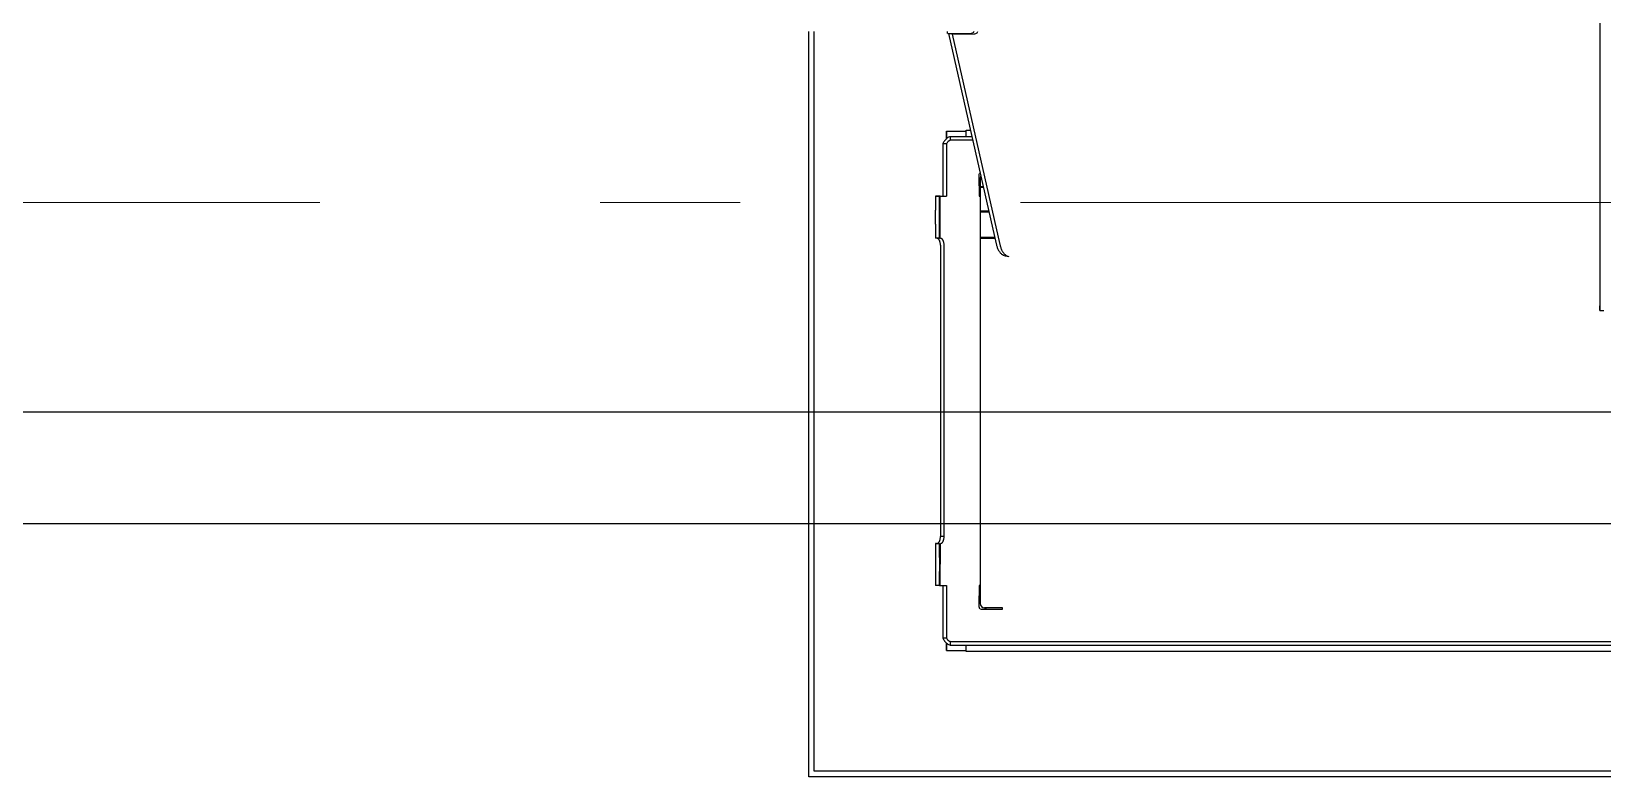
# Model space of a CAD drawing. Header units: millimetres. Extents: x -187347 to 135007, y -6415 to 292048.
# Drawn here: x -68297 to -67176, y 79645 to 80177 of the extents above; entities that cross this region are included whole.
import ezdxf

# ---------------------------------------------------------------- set-up
doc = ezdxf.new("R2010")
doc.units = ezdxf.units.MM
doc.header["$LTSCALE"] = 100
doc.linetypes.add('Z_LINE-CNTR', pattern=[17, 12, -2, 1, -2])
doc.layers.get('0').update_dxf_attribs({"lineweight": 18})
for name, color, linetype in [('Layout Cabinplant', 30, 'Continuous'), ('LAYOUT customer', 5, 'Continuous'), ('STEEL', 5, 'Continuous')]:
    doc.layers.add(name, color=color, linetype=linetype)
doc.layers.add('S-GRID', color=7, linetype='Continuous', lineweight=5)

# ---------------------------------------------------------------- blocks, each defined once
blk = doc.blocks.new('steel weighing')
at = {"layer": 'STEEL', "color": 7, "linetype": 'ByBlock', "ltscale": 20, "elevation": 1.7}
blk.add_lwpolyline([(848801.8, 766351.5), (854381.8, 766351.5), (854381.8, 766271.5), (848801.8, 766271.5)], close=True, dxfattribs=at)
blk = doc.blocks.new('CP hopper')
at = {"linetype": 'Continuous'}
for p, q in [((-27542, -1272.6), (-27542.4, -1272.6)), ((-27542, -1272.6), (-27542.4, -1272.6)), ((-27478.8, -1272.6), (-27512.5, -1272.6)), ((-27495.6, -1272.6), (-27512.5, -1272.6)), ((-27478.8, -1272.6), (-27495.6, -1272.6))]:
    blk.add_line(p, q, dxfattribs=at)
at = {"layer": 'Layout Cabinplant', "linetype": 'Continuous'}
for p, q in [((-27771.2, -1909), (-27771.2, -1150.2)), ((-27771.2, -1150.2), (-27239, -1150.2)), ((-27767.2, -1905), (-27767.2, -1154.2)), ((-27767.2, -1154.2), (-27239, -1154.2)), ((-27624.6, -1240.6), (-27634.6, -1240.6)), ((-27634.6, -1243.6), (-27634.6, -1240.6)), ((-27634.6, -1243.6), (-27624.6, -1243.6)), ((-27634.6, -1243.6), (-27634.6, -1244)), ((-27634.6, -1243.6), (-27634.6, -1244)), ((-27634.6, -1244), (-27604.6, -1244.2)), ((-27634.6, -1244), (-27634.6, -1248.6)), ((-27614.6, -1240.6), (-27624.6, -1240.6)), ((-27614.6, -1243.6), (-27624.6, -1243.6)), ((-27604.6, -1240.6), (-27614.6, -1240.6)), ((-27614.6, -1243.6), (-27604.6, -1243.6)), ((-27604.6, -1241.5), (-27604.6, -1240.6)), ((-27604.6, -1240.6), (-27604.6, -1243.6)), ((-27599.6, -1246.8), (-27599.6, -1244.2)), ((-27391.6, -1244.2), (-27599.6, -1244.2)), ((-27386.6, -1243.6), (-27386.6, -1240.6)), ((-27376.6, -1240.6), (-27386.6, -1240.6)), ((-27386.6, -1243.6), (-27386.6, -1244)), ((-27386.6, -1243.6), (-27376.6, -1243.6)), ((-27386.6, -1244), (-27356.6, -1244)), ((-27376.6, -1240.6), (-27366.6, -1240.6)), ((-27376.6, -1243.6), (-27366.6, -1243.6)), ((-27356.6, -1240.6), (-27366.6, -1240.6)), ((-27366.6, -1243.6), (-27356.6, -1243.6)), ((-27356.6, -1241.5), (-27356.6, -1240.6)), ((-27356.6, -1240.6), (-27356.6, -1243.6)), ((-27356.6, -1241.5), (-27356.6, -1243.6)), ((-27356.6, -1243.6), (-27356.6, -1241.5)), ((-27356.6, -1243.6), (-27356.6, -1244)), ((-27356.6, -1244), (-27356.6, -1243.6)), ((-27356.6, -1244), (-27356.6, -1243.6)), ((-27356.6, -1243.6), (-27356.6, -1244)), ((-27356.6, -1244), (-27356.6, -1246)), ((-27356.6, -1244), (-27356.6, -1248.6)), ((-27681.1, -1248.6), (-27681.1, -1262.6)), ((-27681.1, -1248.6), (-27676.5, -1248.6)), ((-27676.5, -1248.6), (-27681.1, -1248.6)), ((-27674.6, -1251.2), (-27677.2, -1251.2)), ((-27677.2, -1251.2), (-27677.2, -1288.6)), ((-27676.5, -1248.6), (-27675.9, -1248.6)), ((-27675.9, -1248.6), (-27676.5, -1248.6)), ((-27674.6, -1251.2), (-27674.6, -1288.6)), ((-27672.1, -1246), (-27672.1, -1248.6)), ((-27634.6, -1246), (-27672.1, -1246)), ((-27634.6, -1248.6), (-27672.1, -1248.6)), ((-27599.6, -1246.8), (-27391.6, -1246.8)), ((-27319.2, -1246), (-27356.6, -1246)), ((-27319.2, -1248.6), (-27356.6, -1248.6)), ((-27319.2, -1248.6), (-27319.2, -1246)), ((-27314.1, -1251.2), (-27316.6, -1251.2)), ((-27316.6, -1267.3), (-27316.6, -1251.2)), ((-27314.8, -1248.6), (-27315.5, -1248.6)), ((-27315.5, -1248.6), (-27314.8, -1248.6)), ((-27310.1, -1248.6), (-27314.8, -1248.6)), ((-27314.8, -1248.6), (-27310.1, -1248.6)), ((-27314.1, -1266.7), (-27314.1, -1251.2)), ((-27310.1, -1248.6), (-27310.1, -1262.6)), ((-27310.1, -1248.6), (-27310.1, -1262.6)), ((-27681.8, -1792.6), (-27681.8, -1262.6)), ((-27681.8, -1262.6), (-27678.7, -1262.6)), ((-27678.7, -1262.6), (-27677.2, -1262.6)), ((-27314.1, -1262.6), (-27312.5, -1262.6)), ((-27312.5, -1262.6), (-27309.5, -1262.6)), ((-27309.5, -1262.6), (-27309.5, -1265.7)), ((-27651.4, -1272.7), (-27651.6, -1273)), ((-27651.6, -1273), (-27651.6, -1273.6)), ((-27651.6, -1273.6), (-27651.6, -1274.3)), ((-27651.6, -1274.3), (-27651.6, -1288.6)), ((-27651.1, -1276.6), (-27651.6, -1276.6)), ((-27650.8, -1271.9), (-27651.2, -1272.3)), ((-27650.6, -1276.6), (-27651.1, -1276.6)), ((-27650.4, -1271.8), (-27650.8, -1271.9)), ((-27650.6, -1275.6), (-27650.6, -1276.6)), ((-27650.6, -1288), (-27650.6, -1275.6)), ((-27650.6, -1288.6), (-27650.6, -1276.6)), ((-27649.7, -1271.6), (-27650.4, -1271.8)), ((-27649, -1271.7), (-27649.7, -1271.6)), ((-27634.6, -1271.8), (-27649, -1271.7)), ((-27647.6, -1272.6), (-27635.2, -1272.6)), ((-27646.6, -1272.6), (-27647.6, -1272.6)), ((-27634.6, -1272.6), (-27646.6, -1272.6)), ((-27641.4, -1271.7), (-27641.4, -1272.6)), ((-27641.1, -1272.6), (-27641.1, -1271.7)), ((-27635.2, -1272.6), (-27634.6, -1272.6)), ((-27634.6, -1272.6), (-27634.6, -1271.8)), ((-27356.6, -1272.6), (-27634.6, -1272.6)), ((-27495.6, -1272.6), (-27634.6, -1272.6)), ((-27356.6, -1272.6), (-27495.6, -1272.6)), ((-27386.6, -1272.6), (-27386.6, -1283.1)), ((-27386.2, -1283), (-27386.2, -1272.6)), ((-27367.7, -1272.6), (-27367.7, -1278.8)), ((-27367.3, -1278.7), (-27367.3, -1272.6)), ((-27342.3, -1271.7), (-27356.6, -1271.8)), ((-27356.6, -1271.8), (-27356.6, -1272.6)), ((-27356.6, -1272.6), (-27356, -1272.6)), ((-27344.6, -1272.6), (-27356.6, -1272.6)), ((-27356, -1272.6), (-27343.6, -1272.6)), ((-27350.2, -1271.7), (-27350.2, -1272.6)), ((-27350.2, -1272.6), (-27350.2, -1274.9)), ((-27349.8, -1272.6), (-27349.8, -1271.7)), ((-27349.8, -1274.8), (-27349.8, -1272.6)), ((-27343.6, -1272.6), (-27344.6, -1272.6)), ((-27342.2, -1273.1), (-27343.6, -1272.6)), ((-27341.6, -1271.6), (-27342.3, -1271.7)), ((-27341.1, -1271.7), (-27341.6, -1271.6)), ((-27340.7, -1271.8), (-27341.1, -1271.7)), ((-27340, -1272.5), (-27340.3, -1272.1)), ((-27339.8, -1272.8), (-27340, -1272.5)), ((-27677.2, -1288.6), (-27677.2, -1766.6)), ((-27674.6, -1288.6), (-27674.6, -1766.6)), ((-27651.6, -1288.6), (-27650.6, -1288.6)), ((-27650.6, -1288.6), (-27650.6, -1288))]:
    blk.add_line(p, q, dxfattribs=at)
for centre, radius, start, end in [((-27647.6, -1275.6), 3, 90, 180), ((-27647.6, -1275.6), 3, 90, 180), ((-27343.7, -1275.6), 2.97, 58.4783, 88.177)]:
    blk.add_arc(centre, radius, start, end, dxfattribs=at)
for points in [[(-27604.6, -1241.5), (-27604.6, -1242.1), (-27604.3, -1242.7)], [(-27604.6, -1241.7), (-27604.5, -1242.2), (-27604.3, -1242.7), (-27604.1, -1242.9), (-27603.8, -1243.1), (-27603.5, -1243.3), (-27603.2, -1243.5), (-27602.8, -1243.7), (-27602.4, -1243.8), (-27602, -1243.9), (-27601.6, -1244), (-27600.6, -1244.2), (-27599.6, -1244.2)], [(-27604.6, -1244.2), (-27604.5, -1244.8), (-27604.3, -1245.2), (-27604.1, -1245.5), (-27603.8, -1245.7), (-27603.5, -1245.9), (-27603.2, -1246.1), (-27602.8, -1246.2), (-27602.4, -1246.4), (-27602, -1246.5), (-27601.6, -1246.6), (-27600.6, -1246.8), (-27599.6, -1246.8)], [(-27391.6, -1244.2), (-27390.7, -1244.2), (-27389.7, -1244), (-27389.3, -1243.9), (-27388.9, -1243.8), (-27388.5, -1243.7), (-27388.1, -1243.5), (-27387.8, -1243.3), (-27387.5, -1243.1), (-27387.2, -1242.9), (-27387, -1242.7), (-27386.7, -1242.2), (-27386.6, -1241.7)], [(-27391.6, -1246.8), (-27390.7, -1246.8), (-27389.7, -1246.6), (-27389.3, -1246.5), (-27388.9, -1246.4), (-27388.5, -1246.2), (-27388.1, -1246.1), (-27387.8, -1245.9), (-27387.5, -1245.7), (-27387.2, -1245.5), (-27387, -1245.2), (-27386.7, -1244.7), (-27386.6, -1244)], [(-27672.1, -1246), (-27673.2, -1246.5), (-27674.3, -1247.1), (-27674.8, -1247.5), (-27675.3, -1248), (-27675.7, -1248.4), (-27676.1, -1248.9), (-27676.8, -1250), (-27677.2, -1251.2)], [(-27672.1, -1248.6), (-27672.7, -1248.8), (-27673.2, -1249.2), (-27673.4, -1249.3), (-27673.6, -1249.4), (-27673.8, -1249.7), (-27674, -1249.9), (-27674.4, -1250.5), (-27674.6, -1251.2)], [(-27314.1, -1251.2), (-27314.5, -1250), (-27315.1, -1248.9), (-27315.5, -1248.4), (-27316, -1248), (-27316.5, -1247.5), (-27317, -1247.1), (-27318, -1246.5), (-27319.2, -1246)], [(-27316.6, -1251.2), (-27316.9, -1250.6), (-27317.2, -1250.1), (-27317.3, -1249.9), (-27317.5, -1249.7), (-27317.7, -1249.5), (-27317.9, -1249.3), (-27318.5, -1248.9), (-27319.2, -1248.6)]]:
    blk.add_spline(points, degree=3, dxfattribs=at)
at = {"layer": 'LAYOUT customer', "linetype": 'Continuous'}
for p, q in [((-27240.8, -1252.6), (-27391, -1286.6)), ((-27240.4, -1250), (-27390.6, -1284)), ((-27240.8, -1252.6), (-27240.7, -1249.5)), ((-27240.8, -1252.6), (-27240.7, -1268.3)), ((-27240.7, -1265.5), (-27240.7, -1249.5)), ((-27240.5, -1249.2), (-27239, -1249.3)), ((-27239.8, -1267.5), (-27240.7, -1265.5)), ((-27239, -1268.1), (-27239.8, -1267.5)), ((-27239.8, -1270.3), (-27239, -1270.9)), ((-27399.2, -1290.5), (-27399.7, -1293.1)), ((-27438.2, -1714.6), (-27438.2, -1717.6)), ((-27438.2, -1714.6), (-27434.9, -1714.6)), ((-27429.2, -1714.6), (-27438.2, -1714.6)), ((-27090.6, -1714.6), (-27429.2, -1714.6))]:
    blk.add_line(p, q, dxfattribs=at)
for points in [[(-27240.7, -1268.3), (-27240.4, -1269.4), (-27239.8, -1270.3)], [(-27391, -1286.6), (-27393.2, -1287.2), (-27395.3, -1288.1), (-27396.2, -1288.6), (-27397, -1289.1), (-27397.7, -1289.7), (-27398.3, -1290.3), (-27399.2, -1291.6), (-27399.7, -1293.1)], [(-27390.6, -1284), (-27392.8, -1284.6), (-27394.9, -1285.5), (-27395.8, -1286), (-27396.6, -1286.6), (-27397.3, -1287.1), (-27397.9, -1287.8), (-27398.7, -1289.1), (-27399.2, -1290.5)]]:
    blk.add_spline(points, degree=3, dxfattribs=at)
blk = doc.blocks.new('CP_Whole bird batching')
at = {"layer": 'LAYOUT customer', "color": 0}
blk.add_blockref('CP hopper', (22417.2, -675.8), dxfattribs=at)

msp = doc.modelspace()

# ---------------------------------------------------------------- linework, layer by layer
at = {"layer": 'S-GRID', "color": 152, "linetype": 'Z_LINE-CNTR'}
msp.add_line((-89691.4, 80055), (-18064, 80055), dxfattribs=at)

# ---------------------------------------------------------------- block references
at = {"layer": 'Layout Cabinplant', "rotation": 90}
msp.add_blockref('CP_Whole bird batching', (-69568.5, 84998.9, 0), dxfattribs=at)
at = {"layer": 'STEEL', "color": 6, "linetype": 'ByBlock'}
msp.add_blockref('steel weighing', (-917708.7, -686445.9, -1.7), dxfattribs=at)

doc.saveas('drawing.dxf')
